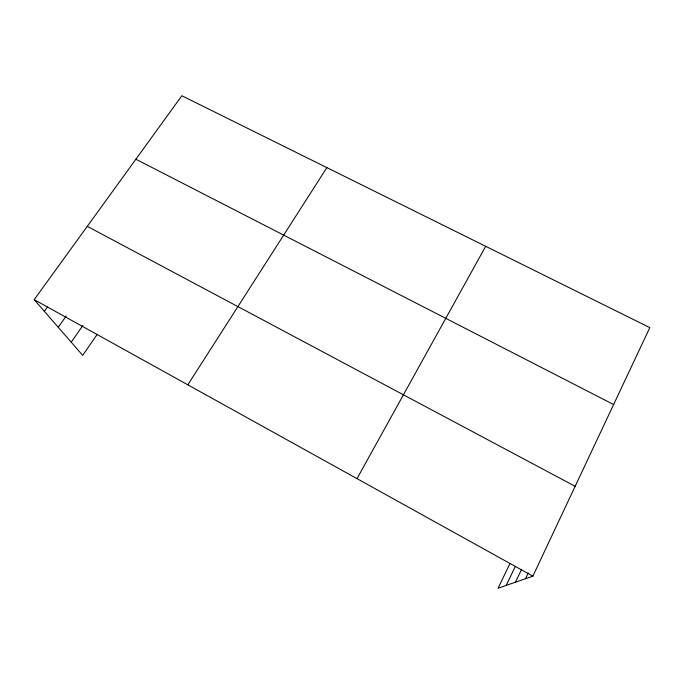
<?xml version="1.0" encoding="UTF-8"?>
<svg xmlns="http://www.w3.org/2000/svg" width="684" height="684" viewBox="0 0 684 684"><rect width="100%" height="100%" fill="white"/><g stroke="black" fill="none" stroke-linecap="round" stroke-linejoin="round"><path stroke-width="1.03" d="M510.067 563.308L498.072 588.249L532.87 576.159L649.8 327.627L181.85 95.751L34.2 299.635L82.704 355.389L97.205 334.339M525.483 578.724L528.219 572.944M515.471 582.204L521.396 569.755M506.203 585.427L515.351 566.309M356.997 478.638L485.683 246.3M187.826 384.827L326.884 167.614M71.221 342.188L82.807 325.567M58.243 327.268L66.186 316.025M44.357 311.314L47.47 306.971M135.885 159.218L613.616 404.535M87.278 226.336L575.141 486.307M34.2 299.635L532.87 576.159"/></g></svg>
